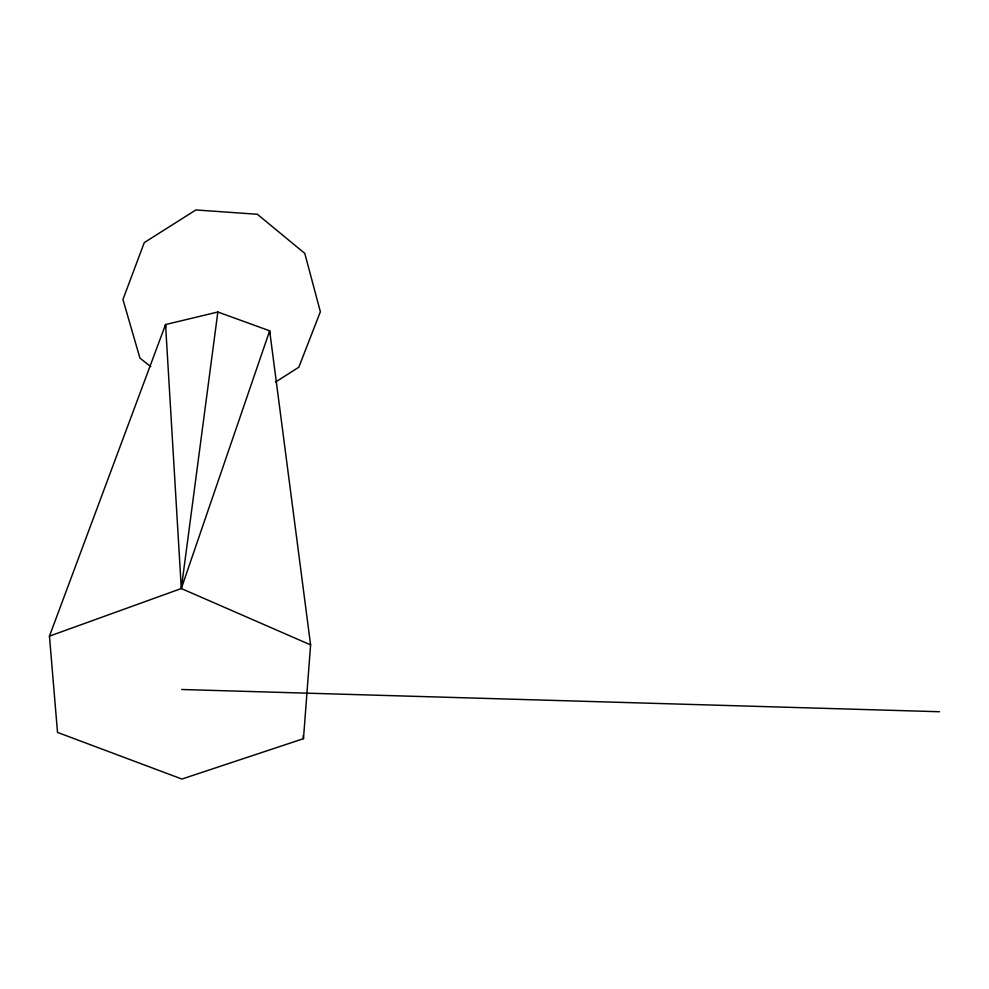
<?xml version="1.0" encoding="UTF-8"?>
<svg xmlns="http://www.w3.org/2000/svg" width="989" height="989" viewBox="0 0 989 989"><rect width="100%" height="100%" fill="white"/><g stroke="black" fill="none" stroke-linecap="round" stroke-linejoin="round"><path stroke-width="1.48" d="M269.527 333.849L269.663 330.821L217.852 312.005L165.559 324.553L49.45 636.137L57.51 732.404L181.914 779.048L303.475 738.672L310.595 644.89L269.663 330.821L181.308 588.529L49.45 636.137M310.595 644.89L181.308 588.529L217.852 312.005M275.597 382.014L298.826 367.216L320.362 311.758L304.785 253.394L257.363 214.267L195.847 209.952L144.258 242.626L122.945 299.506L139.944 358.117L150.761 366.635M181.63 689.494L939.55 711.734M303.166 735.593L303.475 738.672M181.308 588.529L165.559 324.553L165.596 327.619"/></g></svg>
